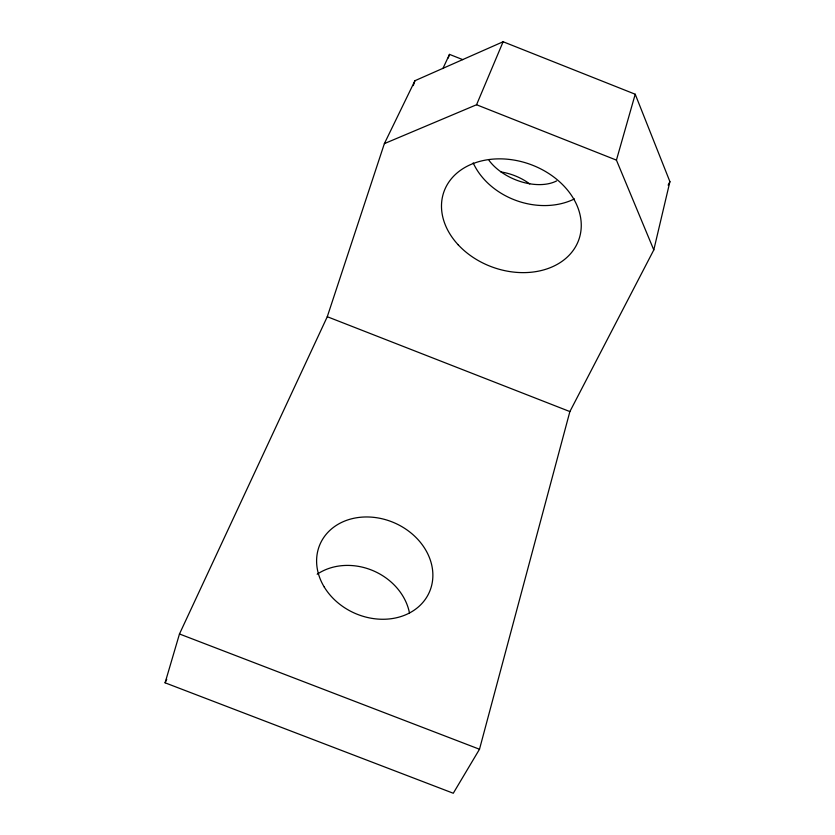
<?xml version="1.0" encoding="UTF-8"?>
<svg xmlns="http://www.w3.org/2000/svg" width="835" height="835" viewBox="0 0 835 835"><rect width="100%" height="100%" fill="white"/><g stroke="black" fill="none" stroke-linecap="round" stroke-linejoin="round"><path stroke-width="1.25" d="M653.795 249.926L669.91 181.654L635.216 94.23L503.119 41.75L414.932 80.713L384.371 143.62L327.278 316.715L179.473 633.974L165.09 682.811L453.28 793.25L479.499 749.245L569.877 411.571L653.795 249.926L616.428 160.122L635.216 94.23M413.283 85.619L414.932 80.713M448.218 58.043L449.491 54.379L462.757 59.629M384.371 143.62L476.555 104.751L503.119 41.75M165.09 682.811L166.729 679.262M442.894 68.543L449.491 54.379M668.136 185.151L669.91 181.654M179.473 633.974L479.499 749.245M327.278 316.715L569.877 411.571M476.555 104.751L616.428 160.122M317.175 574.229A57.469 48.962 23.8 0 1 372.869 570.597A57.469 48.962 23.8 0 1 409.494 613.099M500.969 171.947A43.065 27.492 22.5 0 1 529.745 183.93M556.621 180.924A44.286 27.169 22.5 0 1 489.049 160.435M574.438 198.918A67.812 53.899 19.6 0 1 473.174 162.888M324.272 587.068A59.682 49.338 23.7 0 0 424.963 599.791A59.682 49.338 23.7 0 0 374.978 517.491A59.682 49.338 23.7 0 0 324.272 587.068M458.238 244.853A71.58 54.745 19.6 0 0 577.256 243.517A71.58 54.745 19.6 0 0 498.62 158.859A71.58 54.745 19.6 0 0 458.238 244.853"/></g></svg>
